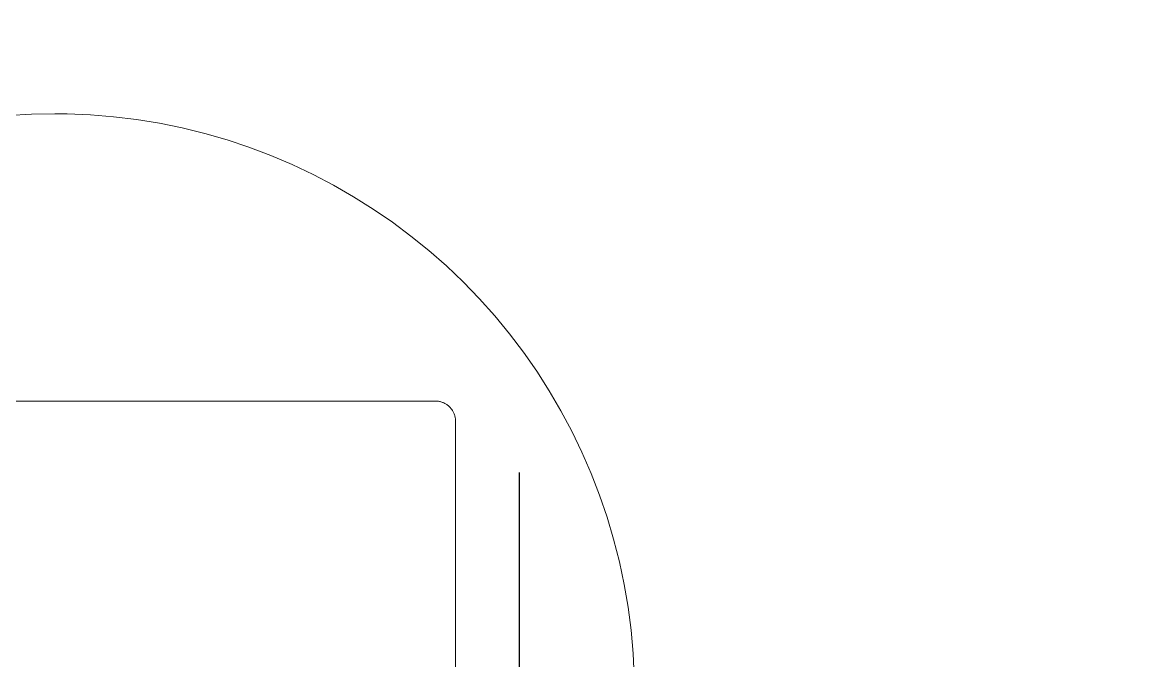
# Model space of a CAD drawing. Header units: metres. Extents: x 13415 to 21618, y 7657 to 10396.
# Drawn here: x 17736.39 to 17758.73, y 9347.06 to 9359.72 of the extents above; entities that cross this region are included whole.
import ezdxf

# ---------------------------------------------------------------- set-up
doc = ezdxf.new("R2010")
doc.units = ezdxf.units.M
doc.header["$LTSCALE"] = 0.2
doc.layers.add('02', color=2, linetype='Continuous')
doc.layers.add('A-GENM', color=2, linetype='Continuous', lineweight=9)

msp = doc.modelspace()

# ---------------------------------------------------------------- hatches: boundary and pattern name
at = {"layer": '02'}
h = msp.add_hatch(dxfattribs=at)
h.set_pattern_fill('ANGLE', color=1, scale=5)
h.set_pattern_definition([(0, (-6806.05, 3562.744), (0, 34.925), [25.4, -9.525]), (90, (-6806.05, 3562.744), (-34.925, 2e-15), [25.4, -9.525])])
h.paths.add_polyline_path([(17948.794, 9438.521), (17688.794, 9438.521), (17688.794, 9148.521), (17948.794, 9148.521)])

# ---------------------------------------------------------------- linework, layer by layer
at = {"layer": 'A-GENM'}
msp.add_line((17744.979, 9340.807), (17744.979, 9351.807), dxfattribs=at)
at = {"layer": 'A-GENM', "flags": 128}
for points in [[(17737.029, 9357.907), (17736.569, 9357.898), (17736.11, 9357.87)], [(17748.524, 9346.743), (17748.502, 9347.202), (17748.461, 9347.66), (17748.401, 9348.117), (17748.324, 9348.57), (17748.228, 9349.02), (17748.115, 9349.466), (17747.984, 9349.907), (17747.835, 9350.342), (17747.669, 9350.771), (17747.486, 9351.193), (17747.286, 9351.607), (17747.07, 9352.013), (17746.838, 9352.41), (17746.59, 9352.798), (17746.327, 9353.175), (17746.049, 9353.541), (17745.756, 9353.896), (17745.45, 9354.239), (17745.13, 9354.57), (17744.797, 9354.887), (17744.452, 9355.191), (17744.094, 9355.481), (17743.726, 9355.756), (17743.347, 9356.016), (17742.957, 9356.261), (17742.559, 9356.491), (17742.151, 9356.704), (17741.735, 9356.9), (17741.312, 9357.08), (17740.881, 9357.243), (17740.445, 9357.388), (17740.003, 9357.516), (17739.557, 9357.626), (17739.106, 9357.718), (17738.652, 9357.792), (17738.195, 9357.848), (17737.737, 9357.885), (17737.277, 9357.904), (17737.029, 9357.907)], [(17737.029, 9352.207), (17736.727, 9352.207), (17736.426, 9352.207), (17736.125, 9352.207)], [(17736.345, 9352.207), (17736.646, 9352.207), (17736.948, 9352.207), (17737.029, 9352.207)], [(17737.029, 9352.207), (17737.331, 9352.207), (17737.632, 9352.207), (17737.933, 9352.207), (17738.232, 9352.207), (17738.529, 9352.207), (17738.824, 9352.207), (17739.116, 9352.207), (17739.404, 9352.207), (17739.689, 9352.207), (17739.969, 9352.207), (17740.245, 9352.207), (17740.516, 9352.207), (17740.781, 9352.207), (17741.04, 9352.207), (17741.292, 9352.207), (17741.538, 9352.207), (17741.776, 9352.207), (17742.007, 9352.207), (17742.23, 9352.207), (17742.445, 9352.207), (17742.651, 9352.207), (17742.848, 9352.207), (17743.036, 9352.207), (17743.214, 9352.207), (17743.382, 9352.207), (17743.54, 9352.207), (17743.688, 9352.207), (17743.825, 9352.207), (17743.951, 9352.207), (17744.066, 9352.207), (17744.17, 9352.207), (17744.262, 9352.207), (17744.343, 9352.207), (17744.412, 9352.207), (17744.469, 9352.207), (17744.515, 9352.207), (17744.548, 9352.207), (17744.569, 9352.207), (17744.579, 9352.207), (17744.579, 9352.207)], [(17744.579, 9352.207), (17744.573, 9352.207), (17744.555, 9352.207), (17744.525, 9352.207), (17744.483, 9352.207), (17744.429, 9352.207), (17744.363, 9352.207), (17744.285, 9352.207), (17744.196, 9352.207), (17744.095, 9352.207), (17743.983, 9352.207), (17743.86, 9352.207), (17743.726, 9352.207), (17743.581, 9352.207), (17743.426, 9352.207), (17743.26, 9352.207), (17743.085, 9352.207), (17742.9, 9352.207), (17742.705, 9352.207), (17742.502, 9352.207), (17742.289, 9352.207), (17742.068, 9352.207), (17741.84, 9352.207), (17741.603, 9352.207), (17741.359, 9352.207), (17741.108, 9352.207), (17740.851, 9352.207), (17740.588, 9352.207), (17740.318, 9352.207), (17740.044, 9352.207), (17739.765, 9352.207), (17739.481, 9352.207), (17739.194, 9352.207), (17738.903, 9352.207), (17738.609, 9352.207), (17738.312, 9352.207), (17738.014, 9352.207), (17737.714, 9352.207), (17737.412, 9352.207), (17737.111, 9352.207), (17737.029, 9352.207)], [(17744.579, 9352.207), (17744.595, 9352.207), (17744.611, 9352.206), (17744.627, 9352.204), (17744.643, 9352.202), (17744.659, 9352.199), (17744.674, 9352.196), (17744.69, 9352.192), (17744.705, 9352.187), (17744.72, 9352.181), (17744.735, 9352.176), (17744.749, 9352.169), (17744.764, 9352.162), (17744.778, 9352.154), (17744.792, 9352.146), (17744.805, 9352.137), (17744.818, 9352.128), (17744.831, 9352.118), (17744.843, 9352.108), (17744.855, 9352.097), (17744.866, 9352.086), (17744.877, 9352.074), (17744.887, 9352.062), (17744.897, 9352.049), (17744.907, 9352.037), (17744.916, 9352.023), (17744.924, 9352.01), (17744.932, 9351.996), (17744.939, 9351.981), (17744.946, 9351.967), (17744.952, 9351.952), (17744.957, 9351.937), (17744.962, 9351.922), (17744.967, 9351.906), (17744.97, 9351.891), (17744.973, 9351.875), (17744.976, 9351.859), (17744.977, 9351.843), (17744.979, 9351.827), (17744.979, 9351.811), (17744.979, 9351.807)]]:
    msp.add_lwpolyline(points, dxfattribs=at)

doc.saveas('drawing.dxf')
